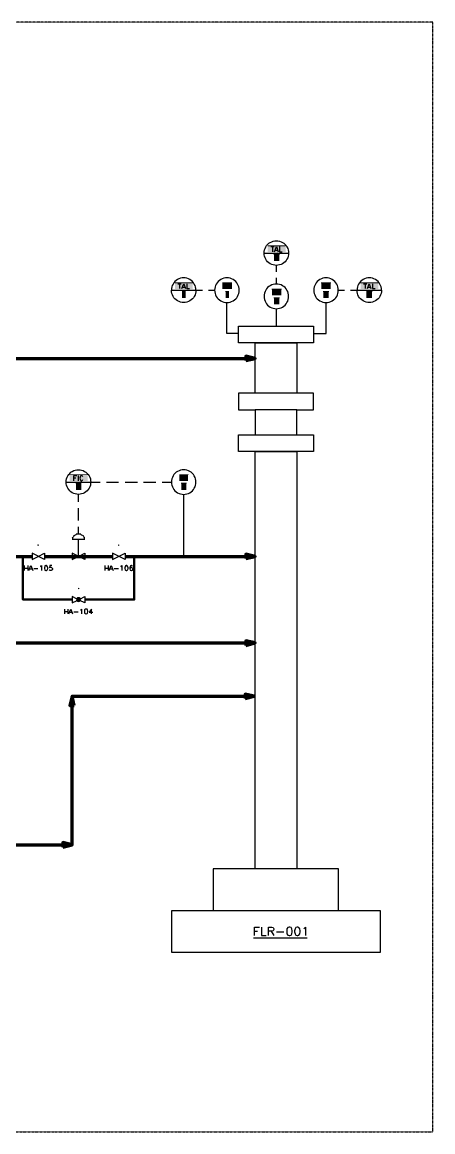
# Model space of a CAD drawing. Header units: millimetres. Extents: x 0 to 578, y 0 to 520.
# Drawn here: x 385 to 578, y 0 to 520 of the extents above; entities that cross this region are included whole.
import ezdxf

# ---------------------------------------------------------------- set-up
doc = ezdxf.new("R2010")
doc.units = ezdxf.units.MM
doc.linetypes.add('HIDDEN2', pattern=[0.1875, 0.125, -0.0625])
doc.layers.add('no plot', color=41, linetype='HIDDEN2', plot=False)
doc.layers.add('PDF2_Geometry', color=7, linetype='Continuous')
doc.layers.add('PDF2_Solid Fills', color=7, linetype='Continuous')

msp = doc.modelspace()

# ---------------------------------------------------------------- linework, layer by layer
at = {"layer": 'no plot'}
msp.add_lwpolyline([(0, 0), (577.5, 0), (577.5, 520), (0, 520)], close=True, dxfattribs=at)
at = {"layer": 'PDF2_Geometry', "color": 18, "lineweight": 25, "true_color": 0x260000}
for points in [[(498.38, 411.8, -1.003441), (509.89, 411.8, -1.003441), (498.38, 411.8), (510.02, 411.8)], [(405.59, 304.49, -1.003441), (417.11, 304.49, -1.003441), (405.59, 304.49), (417.24, 304.49)]]:
    msp.add_lwpolyline(points, format="xyb", dxfattribs=at)
at = {"layer": 'PDF2_Geometry', "color": 7, "lineweight": 13, "true_color": 0xffffff}
for points in [[(500.08, 415.2), (508.45, 415.2)], [(502.96, 411.15), (505.57, 411.15)], [(456.63, 397.8), (464.87, 397.93)], [(478.88, 397.8), (483.33, 397.93)], [(525.2, 397.8), (529.65, 397.93)], [(543.66, 397.8), (551.9, 397.93)], [(459.9, 393.74), (461.6, 393.74)], [(480.32, 393.74), (481.89, 393.74)], [(502.04, 394.92), (506.49, 394.92)], [(502.96, 390.86), (505.57, 390.86)], [(526.12, 393.74), (528.74, 393.74)], [(546.4, 393.74), (549.02, 393.74)], [(407.29, 307.89), (415.67, 308.02)], [(458.72, 307.89), (462.78, 308.02)], [(410.17, 303.96), (412.66, 303.96)], [(459.51, 303.96), (461.99, 303.96)]]:
    msp.add_lwpolyline(points, dxfattribs=at)
at = {"layer": 'PDF2_Geometry', "color": 18, "lineweight": 25, "true_color": 0x260000}
for points in [[(501.52, 414.81), (503.09, 414.81)], [(502.3, 414.81), (502.3, 412.46)], [(503.22, 412.46), (504.13, 414.81), (505.05, 412.46)], [(503.48, 410.49), (503.48, 410.62), (503.61, 410.75), (503.74, 410.88), (504, 411.02), (504.4, 411.02), (504.66, 410.88), (504.79, 410.75), (504.92, 410.62), (504.92, 410.36), (504.79, 410.1), (504.53, 409.84), (503.48, 408.66), (504.92, 408.66)], [(503.61, 413.24), (504.66, 413.24)], [(505.57, 414.81), (505.57, 412.46), (506.88, 412.46)], [(457.94, 397.41), (459.51, 397.41)], [(458.72, 397.41), (458.72, 395.18)], [(459.77, 395.18), (460.68, 397.41), (461.47, 395.18)], [(460.16, 395.83), (461.21, 395.83)], [(462.12, 397.41), (462.12, 395.18), (463.43, 395.18)], [(479.27, 397.41), (480.84, 397.41)], [(480.05, 397.41), (480.05, 395.18)], [(482.8, 397.14), (482.54, 397.27), (482.28, 397.41), (481.75, 397.41), (481.49, 397.27), (481.23, 397.14), (481.23, 396.88), (481.36, 396.62), (481.49, 396.49), (481.62, 396.49), (482.28, 396.23), (482.54, 396.1), (482.67, 395.97), (482.8, 395.83), (482.8, 395.44), (482.54, 395.18), (482.28, 395.18), (481.75, 395.18), (481.49, 395.18), (481.23, 395.44)], [(525.6, 397.41), (527.17, 397.41)], [(526.38, 397.41), (526.38, 395.18)], [(529.13, 397.14), (529, 397.27), (528.61, 397.41), (528.21, 397.41), (527.82, 397.27), (527.69, 397.14), (527.69, 396.88), (527.69, 396.62), (527.82, 396.49), (528.08, 396.49), (528.74, 396.23), (529, 396.1), (529, 395.97), (529.13, 395.83), (529.13, 395.44), (529, 395.18), (528.61, 395.18), (528.21, 395.18), (527.82, 395.18), (527.69, 395.44)], [(544.96, 397.41), (546.54, 397.41)], [(545.75, 397.41), (545.75, 395.18)], [(546.8, 395.18), (547.71, 397.41), (548.5, 395.18)], [(547.06, 395.83), (548.24, 395.83)], [(549.15, 397.41), (549.15, 395.18), (550.46, 395.18)], [(460.42, 393.22), (460.68, 393.22), (460.95, 393.61), (460.95, 391.25)], [(480.71, 393.22), (480.97, 393.22), (481.23, 393.61), (481.23, 391.25)], [(502.43, 394.53), (504, 394.53)], [(503.22, 394.53), (503.22, 392.17)], [(503.48, 390.21), (503.61, 390.47), (503.74, 390.6), (504, 390.73), (504.4, 390.73), (504.66, 390.6), (504.79, 390.47), (504.92, 390.21), (504.92, 390.08), (504.79, 389.81), (504.53, 389.55), (503.48, 388.38), (504.92, 388.38)], [(505.97, 394.13), (505.7, 394.4), (505.44, 394.53), (504.92, 394.53), (504.66, 394.4), (504.4, 394.13), (504.4, 394), (504.53, 393.74), (504.66, 393.61), (504.92, 393.48), (505.57, 393.35), (505.7, 393.22), (505.83, 393.09), (505.97, 392.83), (505.97, 392.56), (505.7, 392.3), (505.44, 392.17), (504.92, 392.17), (504.66, 392.3), (504.4, 392.56)], [(526.9, 393.61), (528.08, 393.61), (527.43, 392.69), (527.69, 392.69), (527.95, 392.56), (528.08, 392.43), (528.21, 392.17), (528.21, 391.91), (528.08, 391.65), (527.82, 391.39), (527.56, 391.25), (527.17, 391.25), (526.9, 391.39), (526.77, 391.52), (526.64, 391.78)], [(547.19, 393.61), (548.37, 393.61), (547.71, 392.69), (548.11, 392.69), (548.24, 392.56), (548.37, 392.43), (548.5, 392.17), (548.5, 391.91), (548.37, 391.65), (548.11, 391.39), (547.84, 391.25), (547.45, 391.25), (547.19, 391.39), (547.06, 391.52), (546.93, 391.78)], [(409.25, 305.14), (409.25, 307.5), (410.56, 307.5)], [(411.22, 307.5), (411.22, 305.14)], [(413.44, 306.97), (413.18, 307.24), (412.92, 307.5), (412.52, 307.5), (412.26, 307.24), (412.13, 306.84), (412, 306.32), (412.13, 305.8), (412.26, 305.4), (412.52, 305.14), (412.92, 305.14), (413.18, 305.4), (413.44, 305.67)], [(459.11, 305.14), (459.11, 307.5), (460.55, 307.5)], [(460.82, 307.5), (462.26, 307.5)], [(461.47, 307.5), (461.47, 305.14)], [(409.25, 306.45), (410.04, 306.45)], [(412.13, 302.92), (412, 302.53), (411.74, 302.39), (411.48, 302.26), (411.35, 302.26), (410.95, 302.39), (410.82, 302.53), (410.69, 302.92), (410.69, 303.05), (410.82, 303.31), (410.95, 303.57), (411.35, 303.7), (411.48, 303.7), (411.74, 303.57), (412, 303.31), (412.13, 302.92), (412.13, 302.39), (412, 301.87), (411.74, 301.48), (411.48, 301.35), (411.22, 301.35), (410.95, 301.48), (410.82, 301.74)], [(459.11, 306.45), (460.03, 306.45)], [(461.47, 302.92), (461.34, 302.53), (461.08, 302.39), (460.82, 302.26), (460.68, 302.26), (460.29, 302.39), (460.16, 302.53), (460.03, 302.92), (460.03, 303.05), (460.16, 303.31), (460.29, 303.57), (460.68, 303.7), (460.82, 303.7), (461.08, 303.57), (461.34, 303.31), (461.47, 302.92), (461.47, 302.39), (461.34, 301.87), (461.08, 301.48), (460.82, 301.35), (460.55, 301.35), (460.16, 301.48), (460.16, 301.74)]]:
    msp.add_lwpolyline(points, dxfattribs=at)
at = {"layer": 'PDF2_Geometry', "color": 1, "lineweight": 25}
for points in [[(504.13, 403.03), (504.13, 405.91)], [(504.13, 397.27), (504.13, 400.15)], [(466.44, 394.4), (469.45, 394.4)], [(472.33, 394.4), (475.21, 394.4)], [(533.19, 394.4), (536.07, 394.4)], [(538.94, 394.4), (541.95, 394.4)], [(486.34, 374.11), (480.97, 374.11), (480.97, 388.51)], [(504.13, 377.51), (504.13, 385.63)], [(521.54, 374.11), (527.43, 374.11), (527.43, 388.51)], [(417.24, 304.49), (421.55, 304.49)], [(424.43, 304.49), (430.19, 304.49)], [(433.2, 304.49), (438.96, 304.49)], [(441.84, 304.49), (447.6, 304.49)], [(450.61, 304.49), (454.93, 304.49)], [(411.35, 295.2), (411.35, 298.6)], [(460.68, 269.68), (460.68, 298.6)], [(411.35, 286.43), (411.35, 292.32)], [(411.35, 280.15), (411.35, 283.55)]]:
    msp.add_lwpolyline(points, dxfattribs=at)
at = {"layer": 'PDF2_Geometry', "color": 18, "lineweight": 25, "true_color": 0x260000}
for points in [[(475.21, 394.4, 1.003441), (486.73, 394.4, 1.003441)], [(498.38, 391.52, 1.003441), (509.89, 391.52, 1.003441)], [(521.67, 394.4, 1.003441), (533.19, 394.4, 1.003441)], [(454.93, 394.4), (466.44, 394.4, -1.003441)], [(541.95, 394.4), (553.47, 394.4, -1.003441)], [(454.93, 304.49, 1.003441), (466.44, 304.49, 1.003441)]]:
    msp.add_lwpolyline(points, format="xyb", close=True, dxfattribs=at)
at = {"layer": 'PDF2_Geometry', "color": 16, "lineweight": 25, "true_color": 0x720000}
for points in [[(486.34, 369.66), (486.34, 377.51), (521.54, 377.51), (521.54, 369.66)], [(494.19, 326.61), (513.69, 326.61), (513.69, 338.38), (494.19, 338.38)], [(486.34, 318.75), (486.34, 326.61), (521.54, 326.61), (521.54, 318.75)], [(533.32, 123.23), (474.56, 123.23), (474.56, 103.73), (533.32, 103.73)], [(455.06, 84.1), (455.06, 103.73), (552.82, 103.73), (552.82, 84.1)]]:
    msp.add_lwpolyline(points, close=True, dxfattribs=at)
for points in [[(494.19, 346.1), (494.19, 369.66), (513.69, 369.66), (513.69, 346.1)], [(513.69, 338.38), (521.54, 338.38), (521.54, 346.1), (486.34, 346.1), (486.34, 338.38), (494.19, 338.38)], [(498.11, 326.61), (515.65, 326.61)], [(494.19, 123.23), (494.19, 318.75), (513.69, 318.75), (513.69, 123.23)]]:
    msp.add_lwpolyline(points, dxfattribs=at)
at = {"layer": 'PDF2_Geometry', "color": 5, "lineweight": 158}
for points in [[(220.02, 362.46), (489.87, 362.46)], [(259.15, 269.68), (389.62, 269.68)], [(395.38, 269.68), (411.35, 269.68), (427.31, 269.68)], [(433.2, 269.68), (489.87, 269.68)], [(333.09, 229.11), (489.87, 229.11)], [(408.34, 204.11), (489.48, 204.11)], [(408.34, 134.49), (408.34, 199.79)], [(37.19, 134.49), (404.02, 134.49)]]:
    msp.add_lwpolyline(points, dxfattribs=at)
at = {"layer": 'PDF2_Geometry', "lineweight": 158}
for points in [[(489.87, 361.42), (494.19, 362.46), (489.87, 363.51)], [(489.87, 268.63), (494.19, 269.68), (489.87, 270.72)], [(489.87, 227.93), (494.19, 229.11), (489.87, 230.15)], [(409.38, 199.79), (408.34, 204.11), (407.29, 199.79)], [(489.48, 203.06), (493.79, 204.11), (489.48, 205.16)], [(404.02, 133.44), (408.34, 134.49), (404.02, 135.54)]]:
    msp.add_lwpolyline(points, close=True, dxfattribs=at)
at = {"layer": 'PDF2_Geometry', "lineweight": 25}
for points in [[(408.73, 278.71), (408.6, 278.45), (408.47, 278.31)], [(411.35, 269.68), (414.36, 271.12), (414.36, 268.24), (408.47, 271.12), (408.47, 268.24), (411.35, 269.68), (411.35, 277.79)], [(408.47, 277.79), (414.36, 277.79)], [(408.6, 278.18), (408.6, 278.05), (408.6, 277.79)], [(409.12, 278.97), (408.99, 278.84), (408.86, 278.58)], [(409.38, 279.49), (409.25, 279.23), (408.99, 279.1)], [(410.3, 279.88), (410.04, 279.75), (409.78, 279.62), (409.51, 279.49), (409.38, 279.23)], [(410.82, 280.15), (410.56, 280.02), (410.3, 280.02)], [(411.35, 280.02), (411.09, 280.02), (410.82, 280.02)], [(412.39, 280.02), (412.13, 280.02), (411.87, 280.15), (411.61, 280.15), (411.35, 280.15)], [(413.31, 279.36), (413.18, 279.49), (412.92, 279.62), (412.66, 279.75), (412.52, 279.88)], [(413.83, 279.1), (413.57, 279.23), (413.44, 279.49)], [(413.96, 278.58), (413.83, 278.84), (413.7, 278.97)], [(414.23, 278.31), (414.1, 278.45), (413.96, 278.71)], [(414.23, 277.79), (414.23, 278.05), (414.23, 278.18)], [(385.96, 265.36), (385.96, 263)], [(387.53, 265.36), (387.53, 263)], [(388.05, 263), (388.97, 265.36), (389.88, 263)], [(393.55, 264.83), (393.68, 264.97), (394.07, 265.36), (394.07, 263)], [(398.91, 265.36), (397.87, 265.36), (397.74, 264.31), (397.87, 264.44), (398.13, 264.57), (398.52, 264.57), (398.78, 264.44), (399.05, 264.18), (399.18, 263.92), (399.18, 263.66), (399.05, 263.26), (398.78, 263.13), (398.52, 263), (398.13, 263), (397.87, 263.13), (397.74, 263.26), (397.61, 263.4)], [(423.65, 265.36), (423.65, 263)], [(425.22, 265.36), (425.22, 263)], [(425.74, 263), (426.66, 265.36), (427.57, 263)], [(431.24, 264.83), (431.37, 264.97), (431.76, 265.36), (431.76, 263)], [(436.74, 264.97), (436.6, 265.23), (436.21, 265.36), (436.08, 265.36), (435.69, 265.23), (435.56, 264.83), (435.43, 264.31), (435.43, 263.79), (435.56, 263.26), (435.69, 263.13), (436.08, 263), (436.21, 263), (436.47, 263.13), (436.74, 263.26), (436.87, 263.66), (436.87, 263.79), (436.74, 264.05), (436.47, 264.31), (436.21, 264.44), (436.08, 264.44), (435.69, 264.31), (435.56, 264.05), (435.43, 263.79)], [(385.96, 264.18), (387.53, 264.18)], [(388.45, 263.79), (389.49, 263.79)], [(390.41, 263.92), (392.37, 263.92)], [(423.65, 264.18), (425.22, 264.18)], [(426.14, 263.79), (427.18, 263.79)], [(428.1, 263.92), (430.06, 263.92)], [(410.69, 249.65), (408.47, 250.83), (408.47, 247.95), (410.69, 249)], [(412, 249.65), (414.36, 250.83), (414.36, 247.95), (412, 249)], [(404.8, 244.94), (404.8, 242.72)], [(406.37, 244.94), (406.37, 242.72)], [(406.9, 242.72), (407.81, 244.94), (408.6, 242.72)], [(412.26, 244.55), (412.52, 244.68), (412.79, 244.94), (412.79, 242.72)], [(417.5, 242.72), (417.5, 244.94), (416.32, 243.5), (418.02, 243.5)], [(404.8, 243.9), (406.37, 243.9)], [(407.16, 243.5), (408.34, 243.5)], [(409.25, 243.63), (411.22, 243.63)], [(493.93, 91.96), (493.93, 95.88), (496.28, 95.88)], [(493.93, 94.05), (495.37, 94.05)], [(497.2, 95.88), (497.2, 91.96), (499.42, 91.96)], [(500.47, 91.96), (500.47, 95.88), (502.04, 95.88), (502.69, 95.75), (502.82, 95.49), (502.96, 95.1), (502.96, 94.84), (502.82, 94.44), (502.69, 94.18), (502.04, 94.05), (500.47, 94.05)], [(501.78, 94.05), (502.96, 91.96)], [(504.26, 93.66), (507.67, 93.66)], [(516.96, 95.1), (517.35, 95.36), (517.87, 95.88), (517.87, 91.96)], [(493.4, 90.91), (518.66, 90.91)]]:
    msp.add_lwpolyline(points, dxfattribs=at)
for points in [[(392.5, 269.68), (395.38, 271.12), (395.38, 268.24), (389.62, 271.12), (389.62, 268.24)], [(392.5, 275.04), (392.37, 274.91), (392.5, 274.78), (392.63, 274.91)], [(430.19, 269.68), (433.2, 271.12), (433.2, 268.24), (427.31, 271.12), (427.31, 268.24)], [(430.19, 275.04), (430.19, 274.91), (430.19, 274.78), (430.32, 274.91)], [(396.04, 265.36), (395.64, 265.23), (395.51, 264.83), (395.38, 264.31), (395.38, 263.92), (395.51, 263.4), (395.64, 263.13), (396.04, 263), (396.3, 263), (396.56, 263.13), (396.82, 263.4), (396.95, 263.92), (396.95, 264.31), (396.82, 264.83), (396.56, 265.23), (396.3, 265.36)], [(433.73, 265.36), (433.33, 265.23), (433.2, 264.83), (433.07, 264.31), (433.07, 263.92), (433.2, 263.4), (433.33, 263.13), (433.73, 263), (433.99, 263), (434.25, 263.13), (434.51, 263.4), (434.64, 263.92), (434.64, 264.31), (434.51, 264.83), (434.25, 265.23), (433.99, 265.36)], [(412.26, 249.39), (412.13, 249.92), (411.74, 250.18), (411.35, 250.31), (410.82, 250.18), (410.56, 249.92), (410.43, 249.39), (410.56, 249), (410.82, 248.61), (411.35, 248.48), (411.74, 248.61), (412.13, 249)], [(411.35, 254.76), (411.35, 254.63), (411.35, 254.5), (411.48, 254.63)], [(414.88, 244.94), (414.49, 244.94), (414.23, 244.55), (414.1, 244.03), (414.1, 243.63), (414.23, 243.11), (414.49, 242.85), (414.88, 242.72), (415.01, 242.72), (415.4, 242.85), (415.53, 243.11), (415.67, 243.63), (415.67, 244.03), (415.53, 244.55), (415.4, 244.94), (415.01, 244.94)], [(510.15, 95.88), (509.5, 95.75), (509.11, 95.1), (508.98, 94.18), (508.98, 93.66), (509.11, 92.74), (509.5, 92.22), (510.15, 91.96), (510.42, 91.96), (511.07, 92.22), (511.33, 92.74), (511.59, 93.66), (511.59, 94.18), (511.33, 95.1), (511.07, 95.75), (510.42, 95.88)], [(513.82, 95.88), (513.29, 95.75), (512.9, 95.1), (512.64, 94.18), (512.64, 93.66), (512.9, 92.74), (513.29, 92.22), (513.82, 91.96), (514.21, 91.96), (514.73, 92.22), (515.13, 92.74), (515.26, 93.66), (515.26, 94.18), (515.13, 95.1), (514.73, 95.75), (514.21, 95.88)]]:
    msp.add_lwpolyline(points, close=True, dxfattribs=at)
at = {"layer": 'PDF2_Geometry', "color": 150, "lineweight": 50, "true_color": 0x007fff}
for points in [[(385.3, 269.68), (385.3, 249.39), (408.47, 249.39)], [(414.36, 249.39), (437.52, 249.39), (437.52, 269.68)]]:
    msp.add_lwpolyline(points, dxfattribs=at)
at = {"layer": 'PDF2_Geometry', "color": 18, "lineweight": 25, "true_color": 0x260000}
for centre in [(460.68, 394.42), (547.71, 394.42)]:
    msp.add_arc(centre, 5.76, 359.8032, 180.1968, dxfattribs=at)
at = {"layer": 'PDF2_Solid Fills', "color": 7, "true_color": 0xffffff, "transparency": 33554559}
for points in [[(500.08, 412.32), (508.45, 412.32), (500.08, 415.2)], [(508.45, 412.32), (500.08, 415.2), (508.45, 415.2)], [(502.96, 408.14), (505.57, 408.14), (502.96, 411.15)], [(505.57, 408.14), (502.96, 411.15), (505.57, 411.15)], [(464.87, 394.92), (456.63, 397.8), (464.87, 397.93)], [(456.63, 394.92), (464.87, 394.92), (456.63, 397.8)], [(483.33, 394.92), (478.88, 397.8), (483.33, 397.93)], [(478.88, 394.92), (483.33, 394.92), (478.88, 397.8)], [(529.65, 394.92), (525.2, 397.8), (529.65, 397.93)], [(525.2, 394.92), (529.65, 394.92), (525.2, 397.8)], [(551.9, 394.92), (543.66, 397.8), (551.9, 397.93)], [(543.66, 394.92), (551.9, 394.92), (543.66, 397.8)], [(459.9, 390.73), (461.6, 390.73), (459.9, 393.74)], [(461.6, 390.73), (459.9, 393.74), (461.6, 393.74)], [(480.32, 390.73), (481.89, 390.73), (480.32, 393.74)], [(481.89, 390.73), (480.32, 393.74), (481.89, 393.74)], [(502.04, 392.04), (506.49, 392.04), (502.04, 394.92)], [(506.49, 392.04), (502.04, 394.92), (506.49, 394.92)], [(502.96, 387.85), (505.57, 387.85), (502.96, 390.86)], [(505.57, 387.85), (502.96, 390.86), (505.57, 390.86)], [(526.12, 390.73), (528.74, 390.73), (526.12, 393.74)], [(528.74, 390.73), (526.12, 393.74), (528.74, 393.74)], [(546.4, 390.73), (549.02, 390.73), (546.4, 393.74)], [(549.02, 390.73), (546.4, 393.74), (549.02, 393.74)], [(415.67, 305.01), (407.29, 307.89), (415.67, 308.02)], [(407.29, 305.01), (415.67, 305.01), (407.29, 307.89)], [(462.78, 305.01), (458.72, 307.89), (462.78, 308.02)], [(458.72, 305.01), (462.78, 305.01), (458.72, 307.89)], [(410.17, 300.82), (412.66, 300.82), (410.17, 303.96)], [(412.66, 300.82), (410.17, 303.96), (412.66, 303.96)], [(459.51, 300.82), (461.99, 300.82), (459.51, 303.96)], [(461.99, 300.82), (459.51, 303.96), (461.99, 303.96)]]:
    msp.add_solid(points, dxfattribs=at)
at = {"layer": 'PDF2_Solid Fills', "transparency": 33554559}
for points in [[(489.87, 363.51), (494.19, 362.46), (489.87, 362.46)], [(494.19, 362.46), (489.87, 362.46), (489.87, 361.42)], [(489.87, 270.72), (494.19, 269.68), (489.87, 269.68)], [(494.19, 269.68), (489.87, 269.68), (489.87, 268.63)], [(410.56, 249.65), (412.39, 249.52), (410.43, 249.52)], [(410.69, 250.05), (412.26, 249.92), (410.56, 249.92)], [(412.26, 249.92), (410.56, 249.92), (412.26, 249.65)], [(410.56, 249.92), (412.26, 249.65), (410.56, 249.65)], [(412.26, 249.65), (410.56, 249.65), (412.39, 249.52)], [(410.82, 250.18), (412.13, 250.05), (410.69, 250.05)], [(412.13, 250.05), (410.69, 250.05), (412.26, 249.92)], [(410.95, 250.18), (412, 250.18), (410.82, 250.18)], [(412, 250.18), (410.82, 250.18), (412.13, 250.05)], [(411.09, 250.31), (411.87, 250.18), (410.95, 250.18)], [(411.87, 250.18), (410.95, 250.18), (412, 250.18)], [(411.35, 250.31), (411.61, 250.31), (411.09, 250.31)], [(411.61, 250.31), (411.09, 250.31), (411.87, 250.18)], [(411.48, 250.31), (411.35, 250.31), (411.61, 250.31)], [(412.39, 249.52), (410.43, 249.52), (412.39, 249.39)], [(410.43, 249.52), (412.39, 249.39), (410.43, 249.39)], [(412.39, 249.39), (410.43, 249.39), (412.39, 249.13)], [(410.43, 249.39), (412.39, 249.13), (410.43, 249.13)], [(412.39, 249.13), (410.43, 249.13), (412.26, 249)], [(410.43, 249.13), (412.26, 249), (410.56, 249)], [(412.26, 249), (410.56, 249), (412.26, 248.87)], [(410.56, 249), (412.26, 248.87), (410.56, 248.87)], [(412.26, 248.87), (410.56, 248.87), (412.13, 248.74)], [(410.56, 248.87), (412.13, 248.74), (410.69, 248.74)], [(412.13, 248.74), (410.69, 248.74), (412, 248.61)], [(410.69, 248.74), (412, 248.61), (410.82, 248.61)], [(412, 248.61), (410.82, 248.61), (411.87, 248.48)], [(410.82, 248.61), (411.87, 248.48), (410.95, 248.48)], [(411.87, 248.48), (410.95, 248.48), (411.61, 248.48)], [(410.95, 248.48), (411.61, 248.48), (411.09, 248.48)], [(411.61, 248.48), (411.09, 248.48), (411.48, 248.35)], [(411.09, 248.48), (411.48, 248.35), (411.35, 248.35)], [(489.87, 230.15), (494.19, 229.11), (489.87, 229.11)], [(494.19, 229.11), (489.87, 229.11), (489.87, 227.93)], [(407.29, 199.79), (408.34, 204.11), (408.34, 199.79)], [(408.34, 204.11), (408.34, 199.79), (409.38, 199.79)], [(489.48, 205.16), (493.79, 204.11), (489.48, 204.11)], [(493.79, 204.11), (489.48, 204.11), (489.48, 203.06)], [(404.02, 135.54), (408.34, 134.49), (404.02, 134.49)], [(408.34, 134.49), (404.02, 134.49), (404.02, 133.44)]]:
    msp.add_solid(points, dxfattribs=at)

doc.saveas('drawing.dxf')
